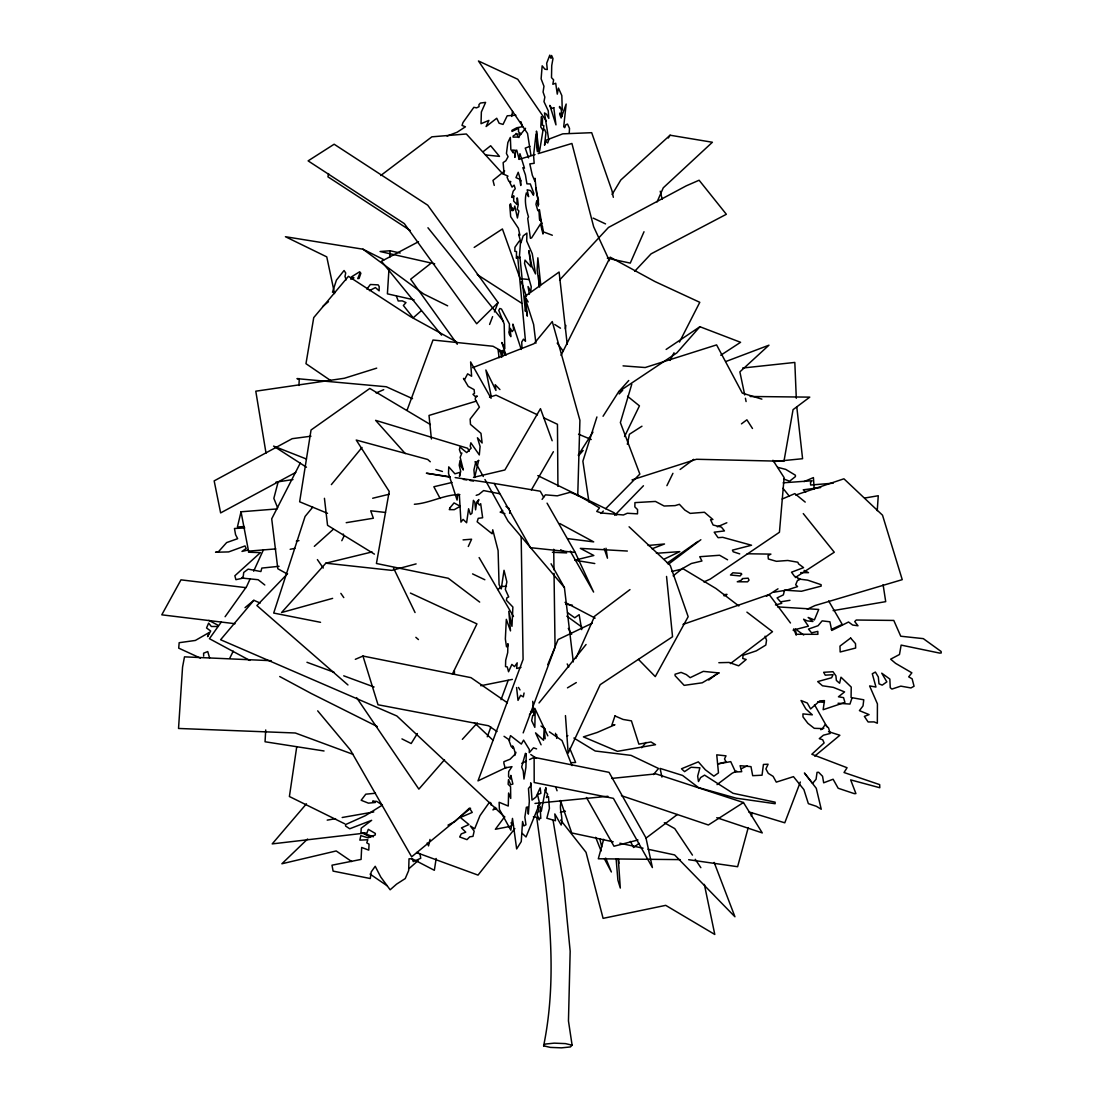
<?xml version="1.0" encoding="UTF-8"?>
<svg xmlns="http://www.w3.org/2000/svg" width="1103" height="1103" viewBox="0 0 1103 1103"><rect width="100%" height="100%" fill="white"/><g stroke="black" fill="none" stroke-linecap="round" stroke-linejoin="round"><path stroke-width="1.5" d="M454.408 674.209L454.422 670.776M545.172 738.817L544.165 728.711L543.531 740.278L535.548 732.847L541.09 744.815M556.67 738.403L556.739 734.736M545.323 790.851L545.351 789.362M516.59 687.541L518.024 700.364L520.657 695.29L523.305 696.903L524.063 693.001M577.738 495.702L579.916 420.298L552.258 321.566L533.99 343.709L472.635 367.685M491.152 396.087L485.858 370.001L495.936 390.448L495.192 384.685L499.921 389.566M557.925 486.368L557.456 424.297L543.641 417.747M298.954 385.471L299.271 378.674L296.955 378.646L386.271 386.753L412.55 398.666M569.245 133.256L569.506 128.417L567.535 124.087L565.798 124.763L564.722 127.7L563.702 126.707L566.17 104.04L561.137 117.98L559.717 114.34L559.745 113.154L560.503 113.319L561.799 116.394L561.234 109.004L559.497 107.667L559.524 106.481L562.254 110.038L561.827 95.589L558.463 88.102L557.277 94.127L555.705 83.235L552.824 84.283L553.623 79.857L551.5 77.637L551.734 65.573L552.975 58.597L551.597 55.495L551.183 58.266L550.521 57.714L549.79 55.15L546.688 63.216L547.295 69.558L544.951 69.227L542.166 65.835L541.118 78.823L543.958 86.268L543.076 92.018L544.841 97.092L543.986 101.641L548.26 110.81L548.825 118.393L546.536 114.229L544.496 112.947L548.756 139.888L547.708 142.99L545.751 141.294L544.537 145.224L545.93 132.677L544.565 129.382L543.365 129.864L543.834 125.687L542.345 125.122L542.483 118.959L541.394 116.67L540.787 127.024L542.979 130.347L539.629 150.932L539.077 152.159L536.472 131.064L537.547 151.662L536.017 134.056L533.562 155.454L534.169 163.313L529.812 163.906L532.335 175.28L534.803 181.002L534.983 178.272L536.458 192.487L538.388 199.684L538.236 206.068L536.816 200.594L535.948 204.248L537.837 210.659L538.926 210.08L539.491 219.194L539.877 220.338L539.918 217.36L541.918 223.675M265.726 729.965L265.051 741.767L324.048 750.978M388.973 268.994L387.401 293.839L414.08 299.878M389.704 257.399L390.131 250.767L380.08 251.512L434.679 263.81M877.243 510.675L878.264 495.73L864.738 498.032M248.644 550.907L248.547 552.231L260.46 552.603L234.87 575.766L235.904 579.668L243.625 577.986M360.902 273.13L359.054 278.48L357.758 278.618L360.267 272.331M296.762 746.621L289.4 796.518L344.729 823.803M565.356 328.763L565.853 325.399M436.168 858.492L434.348 870.295L411.571 858.465M511.737 116.463L512.55 111.389M553.086 820.384L563.468 882.372L570.168 951.241L568.459 1020.951L572.099 1045.175L570.416 1046.94L561.427 1047.85L550.356 1047.395L543.627 1045.837C559.138 970.323 547.253 893.14 536.775 817.792M328.57 173.585L327.949 176.838L410.178 230.458M627.345 444.233L629.399 434.279L641.96 426.213M430.005 839.411L428.543 845.904L427.192 842.968M277.087 508.924L241.033 511.792L237.393 527.041L244.19 526.489M509.545 513.295L510.179 510.689M278.08 482.176L273.847 498.363L277.653 507.849M748.234 827.608L737.617 866.71L688.672 859.706M751.322 816.206L752.205 812.952M603.672 839.286L598.309 858.782L680.151 859.623M631.785 384.161L620.369 422.587L639.85 474.083L605.671 508.69M596.916 416.962L582.88 461.178L588.947 501.934M852.081 697.689L849.958 704.072L838.046 703.259M407.09 410.151L432.996 340.027L493.013 346.259L505.036 353.001M487.264 736.776L490.863 727.098M501.024 699.674L508.193 680.33M514.743 755.5L515.942 752.274M523.167 732.888L555.057 647.309L554.037 573.326M800.337 782.013L784.784 822.81L748.647 811.822M489.594 324.447L492.614 316.63M494.434 311.956L498.06 302.58L427.716 205.199L334.14 144.231L308.109 160.873L404.318 223.606L476.675 323.758L498.06 302.58M542.083 499.383L545.378 494.847L557.263 495.84L570.086 492.31C580.578 495.923 589.926 502.389 599.522 507.89L596.737 511.447L601.342 512.978L623.402 514.977L627.317 513.253L637.506 513.846L637.575 509.586L634.859 506.939L634.928 502.623L655.458 501.438L664.13 506.015L675.091 505.615L679.393 504.305L684.811 510.055L690.202 513.391L704.445 512.261L712.896 519.513L710.539 519.706L713.117 525.014L721.417 527.096L724.464 530.929L714.179 532.184L718.067 537.685L722.699 537.326L751.543 545.24L732.433 550.149L733.219 551.803L739.713 553.885M547.777 664.654L558.077 639.561L592.228 623.195M539.601 803.784L526.021 836.97L522.257 833.441M644.014 231.74L630.268 263.107L607.326 258.226M657.071 201.932L663.261 187.813L712.386 142.259L670.059 135.214L620.824 179.982L612.082 194.486M575.849 658.422L594.627 616.232L629.978 589.595M250.147 578.854L246.645 586.506L225.095 616.715M253.649 571.189L263.465 549.749M468.279 546.495L471.601 539.215L463.053 539.891M341.806 540.704L343.86 536.444L343.281 534.045M624.546 436.554L639.437 405.863L627.552 396.28M666.901 485.665L672.927 473.325M452.382 674.085L476.937 623.898L410.413 593.069M229.81 658.133L233.243 651.156M561.027 355.359L610.207 257.164L654.934 281.541L699.785 302.319L679.476 342.082M670.114 360.433L674.016 352.781M300.333 462.957L271.71 518.824L277.818 568.762L286.835 573.739M531.412 489.87L553.389 451.72M504.609 816.827L495.371 829.277L511.227 826.161M668.335 138.013L670.059 135.214M417.375 733.523L411.185 743.519L401.947 738.9M578.22 455.222L592.945 432.128M603.051 416.258L618.686 391.717L628.765 380.494M525.552 128.293L518.617 137.006L513.116 137.144L513.143 135.972L516.011 134.221L521.057 133.835L518.493 131.822L518.575 128.306L511.957 131.464L511.999 130.292L516.838 127.755L522.546 126.652L520.878 121.633M489.318 802.433L479.957 815.682L474.69 828.753L470.347 825.968L474.166 831.138L472.98 836.35L469.754 836.832L466.969 839.631L459.689 836.97L461.261 833.896L465.742 832.186L461.468 827.884L468.927 824.534L460.337 817.488L472.249 812.428L469.451 808.099L455.07 821.418L447.983 825.141M221.165 622.216L209.418 638.692L249.816 660.435M366.885 289.11L370.374 284.491L378.15 284.864L379.184 286.559L379.129 290.82L375.406 287.58L369.395 290.654M514.853 828.574L478.026 875.106L416.865 852.702M529.399 714.923L534.748 708.278M539.022 702.969L586.065 644.497M641.698 747.765L646.041 742.429M312.742 507.173L305.076 516.466L273.696 613.061L320.532 622.313M331.355 484.617L362.005 447.46M260.17 603.051L253.883 600.308L220.6 639.74L396.859 715.985L504.691 817.006M653.417 774.582L658.56 768.488L631.04 755.376L595.206 751.005L573.891 738.031M495.137 807.327L492.958 809.919L496.695 808.237M306.455 803.811L272.207 843.892L363.742 833.234L373.407 836.777M444.509 759.76L418.864 789.114L356.586 697.62M462.35 739.341L477.296 722.961M720.769 355.235L740.568 342.302L699.922 326.722L676.815 352.905L618.686 391.717M543.627 1045.837L545.185 1044.072L554.216 1043.148L565.398 1043.603L572.099 1045.175M578.648 455.567L583.156 450.493M372.069 551.941L325.84 563.192L281.568 612.537L332.637 598.364M559.579 280.024L608.484 227.452L686.218 185.856L699.109 180.23L726.353 214.285L651.073 253.855L634.721 271.269M420.808 311.156L413.198 317.816L403.367 305.476L406.001 302.594L402.278 300.871L398.211 300.967L396.473 296.266M287.566 573.698L256.889 605.561L347.955 684.949M619.155 393.923L622.671 390.283M614.716 515.363L643.449 485.747M567.08 736.349L567.838 735.563M600.97 513.46L603.327 511.075M307.599 839.011L281.872 863.773L336.194 850.951L351.719 861.553M314.327 546.343L333.258 529.343M497.977 589.581L501.479 586.479L506.498 586.286M409.089 868.544L418.134 860.616M322.614 306.593L328.473 301.671M245.045 607.643L253.883 600.308M814.731 756.12L839.879 735.26L828.518 731.661M504.664 170.951L492.986 180.396L494.254 185.387M483.362 151.511L490.67 145.748L499.48 156.392L485.499 154.916M673.147 575.835L682.523 568.445L715.93 588.478L738.831 605.961M430.363 263.769L410.647 279.224L457.276 344.26M380.728 175.529L431.88 136.827L466.348 133.987L503.147 174.288M708.733 680.055L718.232 672.844M730.434 663.592L772.5 631.688L746.91 612.137M668.266 564.35L700.86 539.725M639.078 843.354L633.605 847.476L630.378 841.396M645.917 838.197L677.366 814.497M717.033 784.619L732.075 773.286L736.652 771.038M680.11 469.464L693.746 459.331M741.45 423.869L746.896 419.816L752.48 428.488M667.343 562.957L697.909 541.449M666.129 349.444L699.922 326.722M474.18 247.417L502.416 228.969L520.147 278.632M502.692 510.51L500.169 512.15L504.912 513.667M766.447 596.323L777.987 588.809M795.304 577.558L834.282 552.231L803.274 513.598M716.771 817.695L762.27 832.917L743.45 802.529L708.374 824.989L621.403 795.663M359.592 271.807L351.416 276.908L353.939 277.832L350.768 279.169M567.466 687.858L576.304 682.564M470.595 808.237L411.64 856.824L350.354 749.957L317.692 710.856M295.769 472.401L220.628 512.909L214.161 480.88L292.212 438.677L310.991 436.195M418.506 241.722L381.445 261.273L441.572 335.16M724.092 595.896L727.042 594.407L723.637 594.655M741.244 768.777L747.365 765.772M820.77 729.717L823.831 728.214M521.816 763.276L526.434 761.056M529.509 759.567L534.128 757.334L609.049 772.348L645.958 837.88L652.397 867.565L613.406 798.365L534.197 782.523L534.128 757.334M664.682 558.876L679.793 551.624L656.395 553.292M807.258 609.214L814.965 605.575L902.24 579.654L882.524 515.211L843.919 478.799L795.677 495.04M506.622 767.33L477.999 780.869L523.084 659.401L521.181 537.037M831.386 629.386L842.237 624.395L828.656 600.928M703.879 581.929L710.167 579.144L779.435 532.266L784.123 477.627L772.955 460.282M376.137 392.958L383.72 389.676M804.073 481.611L813.421 477.585L814.193 489.125M717.35 526.82L726.836 522.753M782.179 499.039L794.822 493.62L805.218 502.086M355.318 659.318L362.97 656.051L470.995 677.656L507.408 702.818M652.052 548.77L664.516 543.986L648.054 545.475M529.936 146.341L525.249 148.119L528.613 157.881M545.571 140.384L562.764 133.849L591.691 132.691L611.944 190.626L613.323 197.299M725.967 361.467L768.956 345.184L739.879 371.863L744.718 394.957M447.06 136.027L457.056 132.263L465.425 126.804L462.019 125.425L463.012 122.488L473.849 107.322L476.579 107.86L479.019 106.674L478.95 104.62L480.439 103.048L485.61 102.386L481.363 111.982L481.018 123.701L488.891 120.406L486.106 126.542L496.736 118.255L499.121 123.246L503.037 124.418L507.201 115.787L515.873 115.222M683.005 624.395L769.163 594.517L790.479 622.988M476.179 495.344L478.867 494.447L483.597 490.573L499.576 493.717M632.019 479.902L696.448 459.275L783.957 461.288L793.057 409.654L809.767 397.135L750.137 396.473M376.702 368.14L344.37 378.26L255.786 391.193L266.016 453.14M476.441 401.106L429.012 415.431L431.397 438.98M489.525 397.149L496.06 395.164L537.506 414.838M518.934 159.411L534.996 154.585M538.195 153.62L571.919 143.473L593.662 226.763L609.394 260.694M416.121 563.895L391.799 570.375L325.84 563.192M637.975 839.976L613.999 846.235L586.451 797.483M775.464 604.968L781.779 603.327L777.091 597.895L783.364 594.889L784.536 590.174L801.426 591.263L821.142 586.12L821.101 584.687L807.63 580.137L798.172 578.951M346.204 522.684L373.365 518.231L370.691 510.799L385.512 512.454M372.69 498.253L389.262 494.213M452.023 482.452L433.851 486.754L440.152 498.487M473.49 477.378L504.884 469.975L540.47 408.661L552.162 440.759M671.686 571.492L681.227 569.245L691.374 563.495L701.935 561L699.743 556.712L719.597 555.264L727.58 559.8M247.734 550.107L241.984 551.431L246.162 548.467L245.031 545.93L228.652 551.914L215.554 552.245L218.201 552.024L226.639 542.579L237.655 538.678L235.559 534.652L234.47 528.489L244.783 527.951M560.365 812.263L565.412 811.201M480.784 685.721L512.371 679.393M296.335 541.173L298.968 540.649M290.158 549.294L294.873 548.384M414.356 504.264C429.977 503.202 444.481 494.447 459.799 494.558M279.059 566.308L261.838 568.073L260.887 571.547L248.161 569.134L243.722 572.443L243.267 576.276L241.791 578.055L258.143 579.723L264.803 584.99M327.205 820.136L335.533 818.674M342.178 817.502L373.793 811.932M833.11 610.621L885.709 601.645L883.103 584.7M773.961 592.187L786.618 590.133L797.593 586.603L795.677 584.755L797.386 580.661L800.24 579.254L794.312 576.056L791.527 572.195L803.577 567.631L798.531 563.854L797.869 562.24L787.763 560.476L776.402 561.317L768.336 558.973L768.033 555.609L770.914 554.12L747.131 553.761M781.586 601.673L789.941 600.322M275.943 482.163L292.957 479.557M820.701 487.54L803.274 489.815L805.741 492.117M783.158 482.811L812.056 480.756L810.471 482.562L810.664 485.03L833.248 483.183M335.078 291.95L332.486 292.226L336.429 280.134L344.067 270.511L345.708 272.979L345.005 276.412L346.094 279.9M742.664 368.03L794.822 362.432L796.297 398.28M611.614 778.428L655.954 773.879L743.45 802.529M773.727 461.578L802.584 458.71L796.766 406.773M534.996 803.425L607.918 796.283M375.447 793.25L365.769 794.188L361.177 800.268L368.43 803.149L375.378 802.474L372.58 801.15L376.743 801.385L382.438 805.052L365.258 815.724L345.639 824.534L345.556 826.009L349.706 828.767L371.656 820.315L361.205 828.215L360.984 832.655L366.844 833.151L368.333 829.346L375.337 833.454L375.268 834.943L368.112 837.853L360.833 835.633L359.84 840.128L367.823 839.755L366.761 842.844L369.05 844.153L368.76 850.123L361.674 847.462L361.081 859.416L331.989 865.193L333.106 871.108L370.277 878.526L371.215 871.908L375.213 866.282L380.714 876.968L390.145 889.79L396.57 884.137L405.256 878.553L408.661 870.584L409.02 858.796L412.205 858.837L413.28 861.608L420.739 858.272L420.009 853.915L416.589 852.454M275.764 548.894L248.547 551.142L241.033 511.792M571.147 762.697L575.628 762.463L569.741 748.385M718.839 662.71L729.097 662.448L738.665 665.826L746.207 659.484L742.746 658.463L743.091 655.306L756.313 650.853L765.827 645.048L766.53 640.195L765.068 636.183M520.988 667.37L516.618 668.473L517.197 662.82L514.536 666.626L511.861 664.42L508.552 671.755L507.256 666.901L505.519 666.598L505.684 660.325L507.697 652.618L507.931 643.697L507.477 646.62L506.498 646.785L505.353 638.954L506.318 619.334L510.496 630.888L508.786 611.269L511.957 626.339L512.881 607.008L506.387 600.294L506.897 597.771L508.717 596.93L505.326 589.402L506.87 581.915L504.03 570.292L501.245 588.947L499.066 584.562L498.101 550.59L492.751 529.785L492.159 533.797L477.158 521.802L478.247 518.341L482.645 517.748L480.674 503.699L479.474 505.077L477.764 502.982L478.854 499.576L476.717 502.058L475.572 509.834L474.828 502.265L473.408 500.335L471.974 513.24L470.429 514.494L468.61 508.745L466.61 522.753L463.095 519.403L460.971 522.119L459.344 494.695L457.8 494.296L457.069 500.086L448.507 473.352L448.742 466.859L454.905 473.807L460.144 472.305L459.482 476.413L460.696 471.395L459.22 465.176L460.048 460.489L460.999 466.238L463.315 470.016L460.172 457.318L461.867 453.057L460.585 453.016L459.399 449.61L460.006 447.129L466.707 452.588L471.16 448.135L470.209 446.136L470.843 442.799L479.309 454.946L480.081 446.425L477.434 437.767L482.121 442.992L480.977 433.355L470.471 424.393L470.154 419.071L479.405 407.172L475.269 399.355L475.324 397.838L477.337 396.101L475.021 396.322L472.98 394.295L474.497 393.385L474.125 389.635L468.237 386.408L463.494 378.37L464.46 379.832L467.631 373.834L471.615 376.233L470.609 361.922L491.083 398.307M800.668 572.609L808.513 572.664L804.115 570.403M530.557 711.614L533.921 711.711M777.491 606.871L818.729 609.449L814.4 619.927L808.168 617.446L812.911 621.485L807.231 620.892L803.604 619.21L808.402 626.173L793.112 630.116L795.897 631.716L796.297 634.28L817.888 634.308L817.806 631.385L811.574 632.832L808.485 629.082L818.081 625.704L822.149 620.865L829.911 621.802L831.717 630.461L848.524 622.009L852.674 625.043L857.996 625.773L854.742 621.596L856.245 620.024L893.788 620.438L900.751 636.224L923.308 638.637L941.135 651.487L941.217 652.976L939.618 653.086L901.137 645.103L899.483 654.506L890.659 659.167L895.581 663.344L911.864 672.816L908.693 676.856L912.126 678.814L914.056 686.245L910.94 687.941L900.82 686.135L891.886 689.085L890.245 687.665L889.845 679.062L881.738 673.175L886.84 681.861L882.207 685.142L878.994 683.832L878.319 676.966L875.382 672.072L872.294 673.754L875.947 687.031L869.591 685.914L877.423 703.879L877.34 723.237L874.1 721.9L868.102 721.969L864.366 716.385L869.067 714.606L859.416 710.622L863.015 705.906L863.773 699.798L851.075 697.537L851.226 687.072L840.982 677.187L839.604 683.24L836.377 680.441L835.909 675.863L832.986 671.713L823.638 672.306L825.278 675.174L833.082 674.691L831.607 677.752L817.668 681.599L822.466 685.776L833.344 687.376L844.595 691.912L838.459 696.779L843.561 697.647L844.939 702.404L823.155 709.712L824.465 700.612L819.777 700.888L810.608 708.939L807.313 703.038L801.026 700.502L805.81 708.912L812.332 714.841L802.929 713.889L802.998 716.895L807.851 723.32L814.262 728.311L822.411 728.6L825.168 724.671L828.574 727.966L830.145 733.495L823.431 735.191L819.267 738.652L822.7 739.741L824.12 742.939L811.822 754.273L847.063 767.729L844.029 772.514L879.67 784.633L879.794 787.735L850.661 779.89L855.914 793.581L854.315 793.65L838.156 788.245L833.11 779.228L823.679 782.799L822.548 776.25L818.619 772.279L817.047 772.362L816.068 779.256L812.594 783.351L804.418 773.01L816.275 788.3L821.239 809.244L816.33 806.279L808.361 803.66L803.894 789.61L793.471 776.65L776.291 782.124L773.12 776.36L768.281 773.355L765.896 768.929L768.102 764.214L763.428 764.462L762.049 775.202L752.687 775.685L750.991 766.64L740.085 765.689L741.726 771.686L735.522 772.003L730.724 761.635L718.384 763.814L726.091 761.883L724.506 758.947L726.022 755.845L716.743 754.838L718.48 772.886L713.875 776.167L705.327 769.77L698.337 761.856L681.489 768.777L684.577 771.631L691.029 767.261L699.909 767.812L697.661 776.167L698.475 781.517L700.681 777.518L704.596 775.133L733.04 793.291L775.119 802.171L775.147 803.715L736.17 798.172L698.516 787.583L682.564 775.437L660.09 768.405L661.952 777.119M552.396 552.286L566.652 552.906L560.614 549.763M271.241 660.697L184.491 656.85L182.56 667.067L178.534 728.463L295.328 732.999L353.181 754.397M627.359 551.045L580.316 548.37L593.828 555.498L574.828 560.186L594.793 563.536M817.64 701.88L824.437 702.335M623.057 365.865L645.186 367.533L716.592 344.894L742.305 393.123L761.883 399.134M520.961 278.742L529.302 279.555M570.251 551.1L593.607 592.063L575.173 552.41L530.46 547.681L494.144 483.459L455.167 477.571M245.859 587.651L180.975 579.847L161.783 614.826L235.022 623.719M567.604 538.609L593.704 541.89L559.759 523.525M533.342 816.84L538.085 817.461M450.093 476.799L426.365 473.215L449.886 477.144M384.009 259.77L362.956 249.195L285.429 236.718L326.764 256.875L334.554 293.591M565.715 604.141L572.471 605.244M463.329 479.391L466.679 479.943M470.043 480.508L473.408 481.073M494.144 483.459L540.236 491.207L543.641 497.177M613.213 841.81L571.74 832.958L560.448 800.502M619.858 843.23L643.077 848.193M648.054 849.255L674.609 854.922L734.943 916.772L714.151 862.408M390.131 250.767L400.155 253.028M777.656 467.327L785.75 469.395L795.401 475.214L795.428 476.593L789.555 481.225L783.916 479.06M435.864 469.52L442.441 471.477M536.582 748.882L533.48 747.848L529.275 752.66L529.343 749.557L523.58 740.113L521.333 744.07L510.51 735.632L509.034 740.596L511.199 746.538L513.322 748.427L512.481 745.918L513.736 747.737L515.404 753.9L510.082 759.222L503.919 761.69L503.878 763.304L505.133 767.922L511.971 766.654L508.69 771.535L508.566 776.388L510.358 779.049L510.854 775.395L512.881 784.04L510.675 784.688L508.483 779.614L508.125 784.247L510.565 786.673L510.73 798.434L508.593 793.016L508.262 806.031L499.121 802.281L499.397 809.34L510.841 830.214L512.481 818.412L516.659 848.938L521.25 841.575L522.574 821.501L523.787 825.926L525.966 824.768L524.849 817.171L526.352 807.299L527.648 806.969L528.337 814.111L529.33 801.274L528.475 788.507L530.653 785.943L530.722 782.813L532.032 800.116L536.058 797.014L540.153 787.887L540.87 793.333L537.561 794.643L539.822 804.845L537.74 805.893L538.857 811.78L537.616 812.111L537.147 814.814L539.105 819.943L539.891 817.902L540.773 818.44L540.194 806.803L541.325 811.105L545.82 787.597L546.04 792.216L547.695 794.215L546.44 797.552L548.453 796.545L549.418 808.389L546.84 818.233L555.471 820.756L554.809 813.931L561.165 825.03C563.509 817.599 559.221 810.415 560.765 803.342L560.241 800.654M306.965 662.283L334.14 672.292M343.722 675.822L374.082 687.004M552.327 235.242L542.883 231.671L539.45 209.667M306.455 459.027L273.572 446.095L306.469 467.217M327.536 513.322L299.644 501.782L311.046 430.005L369.795 388.463L430.377 424.531M578.551 434.21L591.236 439.504M200.36 658.091L178.714 648.137L179.169 642.704L195.369 640.443L209.239 632.488L207.571 636.665L210.687 631.04L206.551 627.965L208.646 623.112L211.349 626.49L217.705 626.49L217.815 625.139L208.867 620.41M593.166 218.091L605.547 223.909M472.58 573.905L484.851 579.751M537.795 475.627L614.109 512.757L616.605 515.087M447.653 305.834L423.635 293.963L362.956 249.195M377.323 726.574L311.156 693.442L279.735 676.539M362.956 833.261L370.553 837.205M565.012 602.362L595.137 618.121M456.67 341.985L410.385 316.575L348.438 276.301L313.735 317.609L305.972 363.687L331.327 381.004M664.323 822.728L674.746 828.601L692.463 855.128M374.441 554.147L327.55 525.304L324.434 498.308M477.268 274.606L521.747 303.242M554.754 324.489L560.489 328.184M505.946 506.401L509.365 508.648M497.012 731.51L488.56 725.76L378.026 704.762L362.97 656.051M504.043 736.308L509.683 740.154M530.791 754.535L536.43 758.381M370.07 874.1L387.015 885.681M541.008 726.05L545.213 728.959M549.404 731.868L562.006 740.568L572.057 765.606M567.549 612.648L574.746 617.79L579.158 614.661L581.708 629.634M795.346 628.972L803.715 634.997M566.832 616.15L581.943 627.124M479.681 602.086L448.273 578.275L376.426 563.495L389.221 491.455L356.241 440.056L427.716 459.468L430.267 461.771M415.859 637.327L418.437 639.561M629.082 526.793L670.252 565.425L688.162 616.701L655.279 676.608L638.444 659.387M510.965 822.866L513.474 825.223M474.428 722.755L493.11 740.347M405.27 453.595L375.613 420.353L467.617 448.259L469.271 451.237M573.298 661.91L564.405 587.541L508.042 521.126L484.948 479.488M427.95 227.756L503.519 321.442M782.965 488.284L789.376 496.267M560.6 820.053L586.038 852.329L603.093 918.358L665.716 905.356L714.785 934.462L704.348 884.372M557.18 343.088L563.343 351.305M317.388 559.593L323.248 568.045M340.855 593.373L343.791 597.592M546.371 121.109L517.721 79.251L478.454 60.982L527.537 133.491L530.97 155.495M516.066 133.366L518.906 137.585M695.262 859.306L700.86 867.689M479.116 557.566L513.46 616.508M518.479 687.403L520.009 689.926M528.158 301.974L525.331 297.107L527.317 316.134L525.883 307.958L525.386 311.336L519.899 256.751L519.292 258.019L520.533 242.04L519.182 241.171L514.949 247.251L514.853 251.319L516.535 251.553L516.356 258.309L517.665 256.447L525.483 341.31L523.429 339.172L521.733 342.068L521.995 348.258M547.06 503.147L575.173 552.41M814.497 704.693L826.892 726.712M568.307 628.393L571.657 634.349M551.059 563.771L564.405 587.541M475.048 461.647L483.293 476.51M567.19 663.951L568.817 666.929M604.279 858.575L611.365 871.99L605.726 858.079M393.509 568.031L415.059 612.537M547.819 735.853L535.217 709.16L534.831 727.36L531.646 720.631L532.708 715.447L533.852 715.337L532.749 701.301M595.675 837.301L601.094 850.992M509.269 331.865L510.524 335.078M793.733 628.862L796.201 635.19M521.292 281.844L526.434 296.266M555.926 787.514L557.056 790.754M604.182 548.577L607.463 558.187L606.016 548.246M521.25 349.458L512.895 324.089L513.598 329.673L512.192 331.589L510.193 328.267L510.827 336.663L509.172 333.878L509.434 324.048L501.493 309.074L499.866 308.468L498.763 310.398L504.181 323.992L504.802 348.796L501.865 342.468L505.946 355.152L504.429 354.132L502.982 350.285L502.044 351.747L502.582 356.545M209.584 657.884L207.736 651.556L203.6 653.197L203.669 656.147M660.228 191.219L662.172 199.216M490.587 802.488L491.262 805.273M599.825 838.818L601.742 846.952M745.407 398.252L746.097 401.561M555.526 733.316L556.16 736.459M529.385 294.156L528.034 286.532L530.736 291.413L531.246 286.78L524.532 263.383L525.014 260.101L530.929 266.816L528.902 250.643L531.88 266.402L535.52 273.93L532.28 253.8L526.71 241.019L526.903 233.105L523.18 235.89L520.933 242.77L518.658 234.332L519.885 235.215L518.396 228.252L510.675 216.657L509.724 204.924L510.606 203.765L512.123 210.852L512.233 207.916L513.405 210.452L514.798 206.04L517.417 217.994L518.851 210.935L517.238 209.253L518.217 204.868L517.514 198.637L517.114 197.878L516.935 204.51L513.667 201.091L513.805 195.755L512.909 197.561L511.64 197.258L513.171 191.205L515.266 188.751L514.108 185.111L512.068 187.124L509.503 181.912L510.331 182.491L510.799 181.581L508.717 181.14L507.063 177.225L507.959 176.122L504.099 174.398L503.133 162.596L505.822 160.776L508.083 156.667L506.442 153.482L507.835 142.618L510.344 137.379L510.854 149.512L513.295 152.945L512.537 150.049L515.473 150.325L514.853 157.398L515.57 151.304L516.728 150.063L518.989 158.667L519.954 153.717L524.476 168.166L522.863 167.684L525.414 174.812L526.917 183.843L530.309 183.953L533.852 193.411L533.411 195.245L530.626 190.626L527.179 189.785L528.613 196.665L526.338 192.901C524.146 200.898 526.172 209.225 528.516 216.933L527.717 218.311L530.405 238.331L531.605 237.876L540.539 223.909L542.993 234.015L542.524 226.446M501.548 357.386L500.679 352.505L498.06 349.72L499.121 357.758M536.003 187.662L538.65 204.593M539.629 287.097L537.133 270.138L537.85 257.812L540.746 284.932M616.122 858.81L617.887 880.07L620.3 888.053L618.3 858.685M618.369 859.113L618.921 863.291M535.906 343.226L533.618 324.447L524.67 296.624L559.097 272.027L567.204 344.26M666.543 576.442L672.54 636.748L600.197 684.66L568.183 753.17L565.453 715.599M553.706 549.253L553.996 569.893M538.843 276.15L538.912 286.353M520.837 180.823L520.768 185.511L519.692 179.279L515.983 177.624L518.217 172.275L520.837 180.823M526.269 754.19L525.924 767.316L523.98 779.063L523.236 770.969L521.664 766.971L525.428 753.294L526.269 754.19M478.647 460.434L474.648 477.502L473.918 469.947L475.641 462.626L478.647 460.434M614.964 715.944L611.903 724.947L614.909 724.768L597.261 732.433L583.418 736.887L617.459 751.336L655.527 744.69L650.977 741.974L638.871 744.139L631.426 720.866L623.085 719.446L614.964 715.944M450.189 507.601L449.266 509.614L454.229 509.683L460.268 506.291L454.036 502.913L450.189 507.601M741.602 574.194L740.141 575.931L730.489 575.008L732.847 572.788L741.23 573.408L741.602 574.194M742.567 578.579L741.106 580.302L737.259 581.777L747.558 581.832L749.034 580.123L748.11 578.179L742.567 578.579M850.634 638.03L839.976 646.096L840.169 651.983L855.652 648.04L855.501 643.614L850.634 638.03M718.949 672.94L702.239 682.798L684.163 685.363L675.077 675.698L675.064 674.236L681.089 672.403L686.314 674.567L690.175 677.669L703.314 671.369L718.949 672.94M553.789 107.639L551.79 108.535L549.832 105.364L555.967 124.873L553.789 107.639"/></g></svg>
